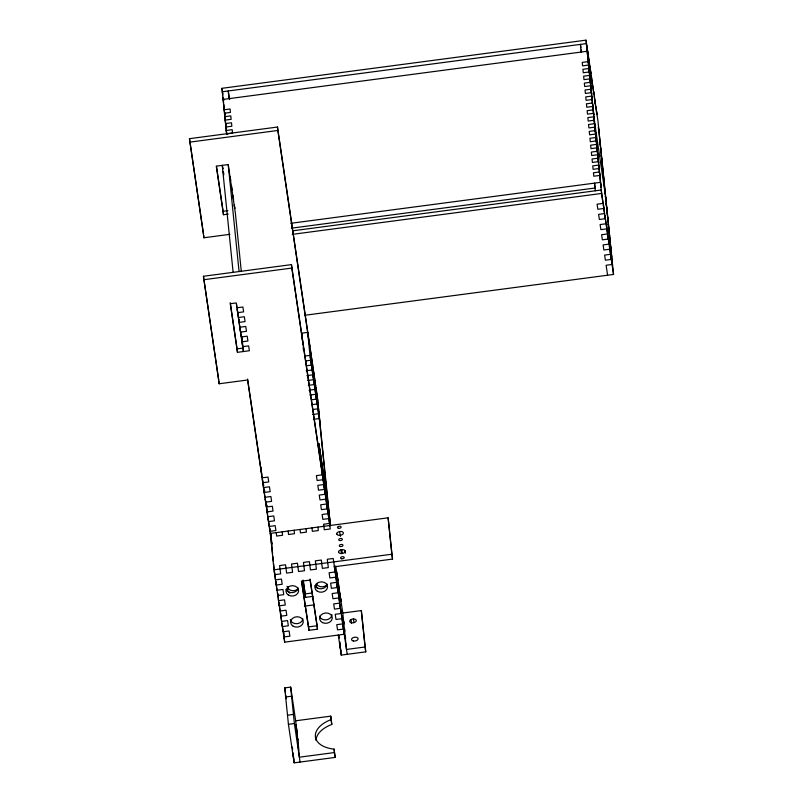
<?xml version="1.0" encoding="UTF-8"?>
<svg xmlns="http://www.w3.org/2000/svg" width="803" height="803" viewBox="0 0 803 803"><rect width="100%" height="100%" fill="white"/><g stroke="black" fill="none" stroke-linecap="round" stroke-linejoin="round"><path stroke-width="1.2" d="M336.788 533.995L336.818 533.413A3.312 1.907 -8.4 0 1 339.719 531.516L340.572 531.445A3.312 1.907 -8.4 0 1 343.353 533.122A3.312 1.907 -8.4 0 1 340.402 535.28M288.257 586.491L287.564 590.466L289.833 593.166M298.345 588.539C295.363 592.052 288.016 591.299 287.113 586.341M338.605 552.012A3.332 1.917 -8.4 0 1 340.914 549.854L342.088 549.623M341.727 553.588L342.058 553.518A3.332 1.917 -8.4 0 0 345.22 551.199M226.777 134.111L226.245 130.467L232.197 129.674L232.549 133.127L226.597 133.91L221.959 88.31L586.019 40.15L597.974 121.133L613.542 274.435L305.04 315.248M229.909 234.325L203.922 237.768L189.458 138.678L277.487 127.035L317.346 396.963L330.384 525.363L329.32 517.052L330.043 521.91M189.799 142.131L277.838 130.477L277.487 127.035M593.106 109.901L587.144 110.694L587.495 114.136L593.457 113.353L594.521 121.665M241.312 271.534L235.379 213.156L228.213 164.565L216.298 166.141L223.465 214.732L228.233 214.1M223.465 214.732L223.124 211.279L227.881 210.647M599.058 168.54L593.106 169.333L592.755 165.88L598.707 165.097L600.122 176.851L599.409 171.993L593.447 172.775L593.798 176.228L599.761 175.445L601.176 187.199L600.463 182.341L290.716 223.314M291.429 228.172L595.224 187.982L594.501 183.124L595.284 190.793M292.734 230.812L601.236 190.01L603.063 203.4L597.101 204.193L597.854 209.282L603.806 208.489L603.455 205.046L604.559 213.588L598.606 214.371L599.359 219.46L605.311 218.677L604.96 215.224L606.064 223.766L600.112 224.549L600.855 229.638L606.817 228.855L606.466 225.402L607.57 233.944L601.608 234.737L602.36 239.826L608.323 239.033L607.971 235.59L609.075 244.122L603.113 244.915L603.866 250.004L609.818 249.211L609.477 245.768L610.571 254.31L604.619 255.093L605.372 260.182L611.324 259.399L610.973 255.946L612.077 264.488L606.124 265.271L607.59 275.228M292.202 234.376L601.588 193.453L586.019 40.15M271.745 543.46L247.605 380L219.139 383.764L203.43 276.272L291.459 264.619L321.993 471.391L322.344 474.844L316.392 475.637L317.105 480.495L323.067 479.702L322.716 476.259L323.428 481.117L323.78 484.56L317.827 485.353L318.54 490.211L324.502 489.418L324.151 485.976L324.864 490.834L325.215 494.277L319.263 495.07L319.975 499.928L325.938 499.135L325.586 495.692L326.65 504.003L320.698 504.786L321.411 509.644L327.373 508.861L327.022 505.408L328.086 513.719L322.133 514.502L322.846 519.36L328.808 518.577L328.457 515.125L329.17 519.983L329.521 523.436L323.569 524.218L323.92 526.658M203.781 279.715L291.81 268.072L291.459 264.619M237.447 352.326L237.096 348.873L243.048 348.08L243.399 351.533L236.223 302.942L230.27 303.735L237.447 352.326L249.362 350.75L248.639 345.892L242.687 346.675L241.613 338.364L241.964 341.817L247.926 341.024L247.204 336.166L241.251 336.959L240.177 328.648L240.529 332.101L246.491 331.308L245.768 326.45L239.816 327.243L238.742 318.932L239.093 322.384L245.056 321.591L244.333 316.733L238.381 317.526L237.307 309.215L237.658 312.668L243.62 311.875L242.897 307.017L236.945 307.8L236.594 304.357M305.22 356.02L309.988 355.388L307.659 332.392L301.697 333.185L302.811 344.176M305.943 360.878L310.711 360.246L310.359 356.803L311.423 365.114L306.656 365.736M306.184 370.755L312.146 369.972L311.795 366.519L312.859 374.83L306.907 375.613M307.619 380.471L313.582 379.689L313.23 376.236L314.294 384.547L308.342 385.33M309.055 390.188L315.017 389.405L314.666 385.952L315.73 394.263L309.777 395.046M311.684 399.753L316.452 399.121L316.101 395.668L317.165 403.979L312.397 404.612M313.12 409.47L317.888 408.837L317.536 405.385L318.6 413.696L312.648 414.489M313.361 419.347L319.323 418.554L328.266 506.703M270.3 533.403L388.12 517.815L392.537 559.089L334.289 566.788M334.339 566.105L335.052 571.977L329.1 572.77L329.862 577.959L335.815 577.176L335.473 573.723L336.587 582.366L330.625 583.149L331.398 588.338L337.35 587.555L336.999 584.102L338.123 592.744L332.161 593.537L332.924 598.727L338.886 597.934L338.535 594.491L339.649 603.123L333.697 603.916L334.46 609.106L340.422 608.323L340.07 604.87L341.185 613.512L335.232 614.295L335.995 619.484L341.948 618.701L341.596 615.249L342.72 623.891L336.758 624.684L337.531 629.873L343.483 629.08L343.132 625.637L344.246 634.27L284.674 642.149L273.994 569.809L391.814 554.221L388.12 517.815M304.397 606.145L314.174 604.85M361.33 610.581L365.024 646.997L346.494 649.446L342.791 613.03L361.33 610.581L365.746 651.855L341.255 655.087L338.294 635.063M334.088 749.109L335.162 757.42L294.119 762.85L288.428 724.306L284.734 687.89L290.686 687.107L295.665 720.793L299.358 757.199L334.439 752.562L334.088 749.109A27.724 15.98 -8.4 0 1 315.378 736.632A27.724 15.98 -8.4 0 1 331.097 719.598L330.746 716.156L295.665 720.793M285.657 696.994L291.609 696.211M287.504 715.202L293.456 714.409M288.428 724.306L294.38 723.513L290.686 687.107M312.969 596.388L305.592 597.342L305.24 593.889L312.618 592.935M317.165 625.768L317.516 629.211L308.914 630.315L308.563 626.872L317.165 625.768L310.109 579.093M339.589 531.526L340.432 536.374M340.532 535.27L339.549 535.35A3.312 1.907 -8.4 0 1 336.788 533.915M341.546 549.724L341.767 549.684A3.332 1.917 -8.4 0 1 345.069 550.717L345.27 551.38M341.978 553.538L341.195 553.558A3.332 1.917 -8.4 0 1 338.756 552.494L338.545 551.822M264.578 491.617L264.147 489.067M268.232 516.52L268.353 516.7M266.827 505.087L266.977 505.96M317.516 629.211L310.088 580.087L301.476 581.181L308.914 630.315M301.687 581.462L308.563 626.872M599.108 132.244L598.386 127.386L600.162 142.593M600.503 146.046L599.791 141.187L600.855 149.488M601.206 152.941L600.493 148.083L601.557 156.394M601.909 159.837L601.196 154.979L602.26 163.29M602.611 166.743L601.889 161.885L602.963 170.186M603.314 173.639L602.591 168.781L603.665 177.092M604.007 180.534L603.294 175.676L604.358 183.987M605.06 190.883L603.997 182.572L604.348 186.025M605.412 194.336L604.699 189.478L605.04 192.921M605.763 197.779L593.808 116.806L587.846 117.589L588.197 121.042L594.15 120.249L595.224 128.56L594.501 123.702L588.549 124.485L588.9 127.938L594.852 127.155L595.926 135.456L595.204 130.598L589.251 131.391L589.603 134.834L595.555 134.051L596.619 142.362L595.906 137.494L589.944 138.287L590.295 141.74L596.258 140.947L597.322 149.258L596.609 144.399L590.647 145.182L590.998 148.635L596.96 147.842L598.024 156.153L597.312 151.295L591.349 152.088L591.701 155.531L597.653 154.748L598.727 163.049L598.004 158.191L592.052 158.984L592.403 162.437L598.355 161.644L599.429 169.955M606.114 201.232L605.392 196.374L606.466 204.685M606.817 208.128L606.094 203.269L607.168 211.58M607.51 215.033L606.797 210.175L607.861 218.476M608.212 221.929L607.5 217.071L608.564 225.382M608.915 228.825L608.202 223.967L609.266 232.278M609.618 235.731L608.895 230.862L609.969 239.174M610.32 242.626L609.597 237.768L611.013 249.522M611.364 252.975L610.3 244.664M580.9 47.708L580.408 44.386L581.191 52.054M581.231 49.916L581.553 52.125M611.715 256.418L611.003 251.56L612.418 263.324M601.588 193.453L613.542 274.435M391.814 554.221L392.537 559.089M365.024 646.997L365.746 651.855M345.069 550.717L345.431 553.147M353.44 618.952L353.982 622.596M341.767 549.684L342.309 553.327M340.914 549.854L341.456 553.498M350.991 619.565L351.523 623.208M277.838 130.477L308.372 337.25L308.021 333.807M317.697 400.416L315.91 387.247M318.048 403.869L316.984 395.558M318.63 409.62L317.918 404.752L318.982 413.063M319.333 416.516L318.62 411.658L319.684 419.959M309.988 355.388L320.036 423.412M328.989 511.561L318.942 443.537L321.28 466.533M329.34 515.014L328.618 510.156L329.692 518.457M291.81 268.072L329.882 525.865M342.791 613.03L335.694 566.015M347.207 654.304L333.215 558.476L327.263 559.269L328.327 567.58L322.374 568.363L321.3 560.052L315.348 560.845L316.412 569.156L310.46 569.939L309.386 561.638L303.434 562.421L304.498 570.732L298.545 571.515L297.471 563.214L291.519 563.997L292.583 572.308L286.631 573.091L285.557 564.79L279.605 565.573L280.669 573.884L274.716 574.667L274.365 571.224L274.977 575.37M339.779 641.738L340.141 644.167M340.161 646.596L340.884 651.454L339.789 642.952L340.04 645.381M330.746 716.156L331.81 724.457A27.724 15.98 -8.4 0 0 316.051 740.436M331.097 719.598L331.81 724.457M334.439 752.562L335.162 757.42M303.243 580.378L305.24 593.889M303.052 580.147L305.592 597.342M229.387 97.464L229.688 99.502M229.407 98.709L228.263 90.97L229.046 98.639M221.959 88.31L222.772 93.831M222.802 95.075L222.311 91.753L586.371 43.603L587.836 53.55L587.485 50.097M223.124 97.283L223.615 100.596M223.625 103.065L223.093 99.421L587.144 51.262L588.92 66.468L588.197 61.61L582.245 62.403L582.597 65.846L588.549 65.063L589.613 73.374L588.9 68.516L582.938 69.299L583.289 72.752L589.251 71.959L590.315 80.27L589.603 75.412L583.64 76.195L583.992 79.648L589.954 78.855L591.018 87.166L590.305 82.307L584.343 83.1L584.694 86.543L590.647 85.76L591.721 94.061L590.998 89.203L585.046 89.996L585.397 93.449L591.349 92.656L592.423 100.967L591.701 96.109L585.748 96.892L586.1 100.345L592.052 99.552L593.116 107.863L592.403 103.005L586.441 103.798L586.792 107.241L592.755 106.458L593.818 114.759L593.467 111.316M225.211 118.081L224.489 113.223L230.451 112.43L230.1 108.977L224.137 109.77L224.86 114.628L224.619 112.33M225.553 121.524L224.84 116.666L230.802 115.883L231.144 119.326L225.191 120.119L225.904 124.977M226.075 127.215L225.543 123.572L231.495 122.779L231.846 126.232L225.894 127.015L226.837 134.171M230.19 176.911L230.732 180.555M231.445 185.413L232.167 190.271M232.88 195.129L233.603 199.987M234.857 208.489L234.315 204.845L234.667 208.298M223.696 174.05L223.334 171.621L223.686 175.074M216.479 166.341L223.124 211.279M247.615 379.026L261.708 474.412M262.962 482.924L262.42 479.281L262.772 482.723L268.734 481.941L268.011 477.082L262.059 477.865L260.965 467.155M270.139 531.506L269.597 527.862L269.949 531.315L275.901 530.522L275.188 525.664L269.226 526.457L268.162 518.146L268.513 521.599L274.465 520.806L273.753 515.948L267.8 516.741L266.726 508.429L267.078 511.882L273.04 511.089L272.317 506.231L266.365 507.024L265.291 498.713L265.642 502.156L271.605 501.373L270.882 496.515L264.93 497.298L263.856 488.997L264.207 492.44L270.169 491.657L269.447 486.799L263.494 487.582L263.143 484.139M271.043 536.565L270.681 534.136L271.033 537.578M271.826 544.825L271.364 541.714L272.618 554.01M276.664 586.792L275.891 581.603L276.242 585.056L282.204 584.263L281.431 579.073L275.479 579.856L275.128 576.413M277.577 593.026L278.199 597.171M284.332 638.706L283.559 633.517L283.911 636.96L289.873 636.177L289.1 630.987L283.148 631.77L282.024 623.128L282.375 626.581L288.337 625.788L287.564 620.599L281.612 621.392L280.498 612.749L280.849 616.202L286.801 615.409L286.039 610.22L280.076 611.003L278.962 602.37L279.314 605.813L285.266 605.03L284.503 599.841L278.541 600.624L278.31 598.325M296.026 724.436L296.749 729.295M296.397 728.08L297.12 732.938L296.869 730.509M296.769 731.714L297.491 736.572M297.14 735.357L297.853 740.215L297.612 737.786M297.511 739.001L298.596 747.503L297.883 742.634M298.254 746.278L298.786 749.922M294.38 723.513L300.081 762.057M230.28 302.711L237.096 348.873M284.734 687.89L285.436 692.708M285.798 695.117L286.33 698.72M292.292 747.071L292.653 749.5M293.025 753.134L293.376 755.573M293.035 754.348L293.747 759.206M189.458 138.678L203.54 234.095M203.43 276.272L218.787 380.321M267.469 511.391L267.69 512.987M263.504 484.38L263.725 486.016M266.767 505.669L266.897 506.793M264.418 489.439L264.609 491.316M203.671 235.319L203.922 237.768M596.509 111.185L596.86 114.628L595.756 106.096M595.003 100.997L595.354 104.45L594.25 95.908M593.497 90.819L593.849 94.272L592.755 85.73M592.002 80.641L592.353 84.094L591.249 75.552M590.496 70.463L590.847 73.906L589.743 65.374M588.99 60.275L589.342 63.728L588.238 55.186M343.885 621.532L344.126 623.961M344.617 628.819L344.868 631.238M345.36 636.096L345.611 638.526M340.552 597.864L340.904 601.317L339.789 592.674M339.017 587.485L339.368 590.928L338.254 582.285M337.491 577.096L337.842 580.549L336.718 571.907M327.554 501.845L327.905 505.298L326.831 496.987M329.872 525.523L330.224 528.966L324.261 529.759L323.91 526.306M315.198 382.399L315.549 385.841L314.485 377.53M326.118 492.129L326.47 495.581L325.406 487.27M313.762 372.672L314.114 376.125L313.05 367.814M324.683 482.412L325.034 485.865L323.97 477.554M312.327 362.956L312.678 366.409L311.614 358.098M323.248 472.696L323.599 476.149L322.535 467.838M310.891 353.24L311.243 356.693L310.179 348.382M321.812 462.98L322.164 466.423L321.1 458.122M309.456 343.523L309.807 346.976L308.743 338.665M341.004 652.668L341.255 655.087M339.057 635.665L339.298 638.094M320.377 453.263L320.728 456.706L319.664 448.405M303.183 347.84L303.434 350.289M317.958 527.099L318.309 530.542L312.347 531.335L311.996 527.882M306.043 528.675L306.395 532.118L300.432 532.911L300.081 529.458M294.129 530.251L294.48 533.694L288.518 534.487L288.167 531.034M282.214 531.827L282.566 535.27L276.603 536.063L276.252 532.61M283.579 631.329L283.83 633.788M284.081 636.247L284.674 642.149M277.547 593.136L277.778 595.435L283.74 594.642L282.967 589.452L277.015 590.245L276.774 587.947M270.812 533.242L271.053 535.541M271.514 540.138L271.866 543.591M293.135 753.144L294.119 762.85M272.859 556.469L273.361 561.387M273.612 563.847L274.235 569.989M270.32 532.72L273.994 569.809M223.425 98.257L223.666 100.556M223.806 104.28L224.388 110.031M228.213 164.565L239.053 271.384M241.914 336.909L242.165 339.388M242.416 341.877L242.928 346.846M222.622 166.763L222.853 169.062L222.25 165.358L233.101 272.167M218.908 381.465L219.139 383.764M302.892 618.872A6.344 5.179 -5.8 0 1 296.709 623.68A6.344 5.179 -5.8 0 1 290.335 619.474M331.92 614.646A6.344 5.179 -5.8 0 1 326.219 619.836A6.344 5.179 -5.8 0 1 319.423 616.082M327.172 584.062A6.344 5.179 -5.8 0 1 321.712 588.709A6.344 5.179 -5.8 0 1 315.037 585.768M298.204 587.977A6.344 5.179 -5.8 0 1 292.653 592.554A6.344 5.179 -5.8 0 1 286.049 589.522M317.586 588.418A6.273 5.119 -5.8 0 1 316.844 583.349M327.172 584.725A6.273 5.119 -5.8 0 1 316.432 583.821M310.922 356.753L312.558 369.209L310.922 356.753M314.666 382.128L316.302 394.584L314.666 382.128M322.555 471.351L324.201 483.807L322.555 471.351M326.309 496.726L327.945 509.182L326.309 496.726M288.347 595.063A6.344 5.179 -5.8 0 0 298.555 591.42A6.344 5.179 -5.8 0 0 289.963 586.12A6.344 5.179 -5.8 0 0 288.347 595.063M317.376 591.289A6.344 5.179 -5.8 0 0 327.514 587.515A6.344 5.179 -5.8 0 0 318.821 582.326A6.344 5.179 -5.8 0 0 317.376 591.289M322.595 622.656A6.344 5.179 -5.8 0 0 332.271 618.089A6.344 5.179 -5.8 0 0 322.947 613.663A6.344 5.179 -5.8 0 0 322.595 622.656M293.185 626.24A6.344 5.179 -5.8 0 0 303.243 622.325A6.344 5.179 -5.8 0 0 294.43 617.266A6.344 5.179 -5.8 0 0 293.185 626.24M350.951 622.636A3.332 1.927 -8.4 0 0 356.261 620.86A3.332 1.927 -8.4 0 0 351.734 619.243A3.332 1.927 -8.4 0 0 350.951 622.636M338.495 528.304A1.837 1.054 -8.4 0 0 341.134 527.029A1.837 1.054 -8.4 0 0 338.314 526.477A1.837 1.054 -8.4 0 0 338.495 528.304M339.739 540.57A1.837 1.054 -8.4 0 0 342.379 539.295A1.837 1.054 -8.4 0 0 339.559 538.743A1.837 1.054 -8.4 0 0 339.739 540.57M340.352 546.532A1.837 1.054 -8.4 0 0 342.981 545.257A1.837 1.054 -8.4 0 0 340.161 544.705A1.837 1.054 -8.4 0 0 340.352 546.532M341.586 558.778A1.837 1.054 -8.4 0 0 344.226 557.513A1.837 1.054 -8.4 0 0 341.405 556.961A1.837 1.054 -8.4 0 0 341.586 558.778M353.36 640.975A3.312 1.907 -8.4 0 0 358.108 638.676A3.312 1.907 -8.4 0 0 353.029 637.692A3.312 1.907 -8.4 0 0 353.36 640.975"/></g></svg>
